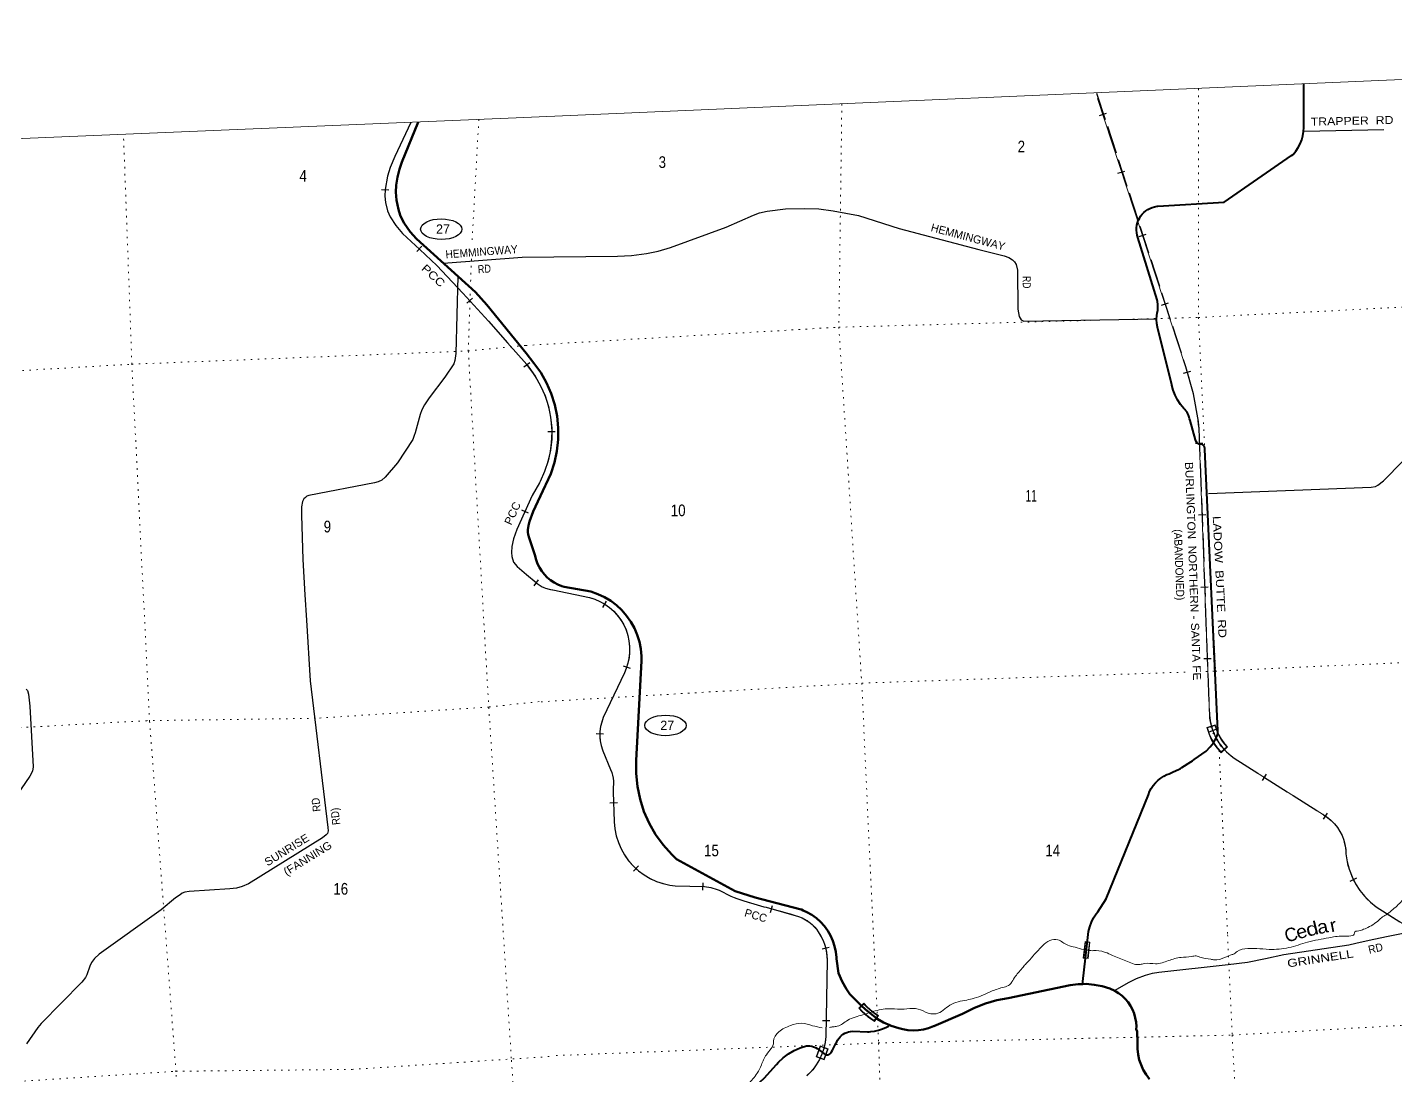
# Model space of a CAD drawing. Header units: feet. Extents: x 751810 to 1010326, y -353855 to -161247.
# Drawn here: x 963642 to 984152, y -176964 to -161247 of the extents above; entities that cross this region are included whole.
import ezdxf
from ezdxf.enums import TextEntityAlignment as Align

# ---------------------------------------------------------------- set-up
doc = ezdxf.new("R2010")
doc.units = ezdxf.units.FT
doc.header["$LTSCALE"] = 70
doc.linetypes.add('DOTTED', pattern=[1.5, 0.3, -1.2])
doc.linetypes.add('LONG_DASHED', pattern=[7.5, 6, -1.5])
for name, color, linetype, lineweight in [('17', 7, 'Continuous', 25), ('23', 7, 'Continuous', 70), ('26', 7, 'Continuous', 40), ('29', 7, 'Continuous', 25), ('34', 7, 'Continuous', 25), ('39', 7, 'Continuous', 13), ('4', 7, 'Continuous', 13), ('59', 7, 'Continuous', 13), ('61', 7, 'Continuous', 13), ('63', 7, 'Continuous', 25), ('7', 7, 'DOTTED', 13)]:
    doc.layers.add(name, color=color, linetype=linetype, lineweight=lineweight)
for name, color, linetype in [('27', 7, 'Continuous'), ('30', 7, 'Continuous'), ('41', 7, 'Continuous')]:
    doc.layers.add(name, color=color, linetype=linetype)

msp = doc.modelspace()

# ---------------------------------------------------------------- linework, layer by layer
at = {"layer": '17'}
for centre, major_axis in [((969845.96, -164272.18), (309.24, -1)), ((973207.18, -171713.26), (-309.24, 1))]:
    msp.add_ellipse(centre, major_axis=major_axis, ratio=0.500121, dxfattribs=at)
at = {"layer": '23'}
for points in [[(969499.03, -162666.38), (969254.05, -163268.66), (969218.87, -163374.27), (969192.04, -163493.68), (969170.9, -163611.08), (969165.03, -163718.28), (969174.09, -163838.3), (969203.74, -163976.41), (969230.07, -164060.72), (969258.86, -164127.92), (969290.68, -164184.25), (969380.39, -164310.33), (969475.13, -164416.26), (970360.62, -165217.42), (970529.3, -165407.8), (971120.08, -166132.5)], [(971221.24, -168503.48), (971404.57, -168121.22), (971416.04, -168099.37), (971488.23, -167939.28), (971543.29, -167772.53), (971580.62, -167600.94), (971599.8, -167426.38), (971600.64, -167250.78), (971583.11, -167076.05), (971547.42, -166904.11), (971493.95, -166736.84), (971423.29, -166576.08), (971336.21, -166423.58), (971233.67, -166281.03), (971120.08, -166132.5)], [(971221.24, -168503.48), (971170.63, -168657.03), (971155.44, -168713.85), (971145.04, -168778.64), (971145.04, -168813.85), (971149.84, -168849.05), (971162.63, -168900.25), (971191.42, -168989.86), (971248.99, -169153.88)], [(976570.22, -176207.03), (976476.48, -176165.58), (976380.31, -176110.38), (976198.77, -175965.9), (976145.7, -175916.24), (975971.67, -175741.59), (975921.85, -175668.98), (975855.64, -175551.92), (975802.02, -175428.59), (975769.68, -175210.2), (975768.84, -175190.08), (975759.81, -175105.72), (975742, -175022.76), (975715.63, -174942.13), (975680.97, -174864.68), (975638.41, -174791.29), (975588.4, -174722.75), (975531.51, -174659.81), (975468.35, -174603.16), (975399.61, -174553.42), (975326.06, -174511.14), (975269.41, -174486.06), (975244, -174474.81), (975219.41, -174469.17), (974550.03, -174293.82), (974251.86, -174195.83), (973374.24, -173718.24), (973301.37, -173648.66), (973172.33, -173504.16), (973059.1, -173346.95), (972962.92, -173178.78), (972884.85, -173001.47), (972825.74, -172816.97), (972786.23, -172627.3), (972766.78, -172434.54), (972767.57, -172240.81), (972847.56, -170743.46), (972847.31, -170675.07), (972837.6, -170566), (972816.54, -170458.54), (972784.36, -170353.86), (972741.42, -170253.13), (972688.19, -170157.43), (972625.24, -170067.83), (972553.28, -169985.29), (972473.08, -169910.73), (972385.52, -169844.96), (972291.57, -169788.7), (972192.25, -169742.57), (972088.66, -169707.08), (971690.74, -169634.11), (971653.31, -169622.79), (971594.19, -169599.31), (971537.85, -169569.77), (971484.91, -169534.51), (971435.94, -169493.91), (971391.49, -169448.41), (971352.03, -169398.51), (971318.01, -169344.76), (971289.79, -169287.76), (971267.68, -169228.11), (971248.99, -169153.88)], [(976570.22, -176207.03), (976589.21, -176215.43), (976706.54, -176253.23), (976763.63, -176266.86), (976840.85, -176279.99), (976919.01, -176284.98), (976997.27, -176281.77), (977074.77, -176270.39), (977150.65, -176250.98), (977224.09, -176223.74), (977229.85, -176221.23), (977660.74, -176036.6), (977679.84, -176028.98), (977710.74, -176012.78), (977840.68, -175944.65), (978003.26, -175880.05), (978171.7, -175832.8), (978342.52, -175803.61), (979275.28, -175605.52), (979394.23, -175591.14), (979460.78, -175590.1)], [(980460.65, -177014.84), (980411.51, -176948.65), (980369.57, -176877.69), (980335.27, -176802.73), (980308.99, -176724.59), (980291.03, -176644.14), (980281.57, -176562.25), (980280.73, -176479.82), (980282.74, -176479.76), (980275.7, -176302.89), (980264.63, -176267), (980265.34, -176224.94), (980260.84, -176159.88), (980249.55, -176095.66), (980231.62, -176032.97), (980207.23, -175972.49), (980176.65, -175914.89), (980140.22, -175860.81), (980098.34, -175810.83), (980051.46, -175765.51), (980000.1, -175725.33), (979944.82, -175690.74), (979865.46, -175658.26), (979750.94, -175623.02), (979633.37, -175599.94), (979514.03, -175589.27), (979460.78, -175590.1)]]:
    msp.add_lwpolyline(points, dxfattribs=at)
at = {"layer": '26'}
for points in [[(981488.37, -171791.82), (981292.46, -167573.94), (981292.59, -167565.76), (981291.85, -167557.61), (981290.27, -167549.58), (981287.86, -167541.77), (981284.65, -167534.25), (981280.67, -167527.1), (981275.96, -167520.41), (981270.58, -167514.25), (981264.58, -167508.69), (981258.04, -167503.78), (981251.04, -167499.6), (981199.52, -167494.67), (981192.64, -167491.39), (981186.15, -167487.4), (981180.1, -167482.77), (981176.79, -167479.62), (981159.84, -167454.58), (981152.75, -167429.62), (981070.36, -167139.69), (981063.3, -167114.84), (981057.84, -167089.69), (981057.62, -167088.69), (981049.29, -167063.42), (981038.36, -167039.17), (981024.95, -167016.18), (981009.22, -166994.73), (980991.33, -166975.04), (980976.45, -166961.42), (980926.25, -166899.8), (980882.76, -166833.27), (980846.46, -166762.56), (980817.75, -166688.45), (980796.95, -166611.73), (980795.59, -166605.33), (980582.16, -165742.27), (980572.89, -165684.94), (980569.65, -165626.96), (980572.49, -165568.96), (980577.7, -165530.9), (980585.51, -165487.68), (980588.76, -165443.89), (980587.42, -165400), (980581.49, -165356.49), (980576.57, -165333.96), (980288.19, -164396.98), (980277.67, -164361.52), (980270.91, -164325.16), (980267.99, -164288.28), (980268.93, -164251.31), (980273.74, -164214.64), (980282.36, -164178.67), (980294.69, -164143.79), (980310.59, -164110.4), (980329.9, -164078.85), (980352.4, -164049.5), (980377.85, -164022.66), (980405.96, -163998.62), (980436.43, -163977.65), (980468.93, -163959.99), (980503.09, -163945.82), (980538.55, -163935.29), (980574.92, -163928.53), (980586.8, -163927.17), (981581.78, -163868.13), (982589.34, -163169.38), (982614.34, -163152.04), (982635.07, -163127.04), (982655, -163103), (982690.32, -163049.98), (982719.89, -162993.57), (982743.41, -162934.36), (982760.61, -162873.03), (982771.31, -162810.23), (982775.38, -162746.66), (982774.42, -162704.72), (982774.73, -162096.92)], [(981422.85, -171971.71), (981448.71, -171930.59), (981470.57, -171880.47), (981484.23, -171840.37), (981487.79, -171791.73)], [(979503.76, -175200.58), (979547.73, -174802.15), (979566.14, -174732.19), (979591.76, -174664.54), (979624.31, -174599.93), (979663.43, -174539.09), (979686.77, -174508.49), (979813.12, -174310.19), (980444.91, -172752.86), (980464.45, -172703.55), (980489.03, -172656.56), (980518.39, -172612.39), (980552.21, -172571.53), (980590.11, -172534.43), (980631.68, -172501.5), (980676.47, -172473.09), (980723.98, -172449.52), (980757.58, -172436.39), (980816.01, -172409.8), (980898.31, -172372.81), (980923.26, -172361.59), (980948.31, -172345.41), (981081.88, -172259.09), (981107.02, -172242.85), (981131.88, -172225.03), (981309.49, -172097.69), (981373.13, -172032.64), (981422.85, -171971.71)], [(979460.78, -175590.1), (979465.23, -175549.77), (979503.76, -175200.58)], [(975612.56, -176652.54), (975612.64, -176652.55), (975621.68, -176652.69), (975630.69, -176651.89), (975639.57, -176650.15), (975648.21, -176647.49), (975656.53, -176643.95), (975664.43, -176639.55), (975671.83, -176634.35), (975674.77, -176631.79), (975694.82, -176606.89), (975708.15, -176581.79), (975765.44, -176473.95), (975773.45, -176455.9), (975787.91, -176429.71), (975805.03, -176405.18), (975824.63, -176382.57), (975846.47, -176362.13), (975870.34, -176344.09), (975895.96, -176328.64), (975923.05, -176315.95), (975951.32, -176306.17), (975980.46, -176299.39), (976010.15, -176295.7), (976236.98, -176304.92), (976261.9, -176305.94), (976286.98, -176303.9), (976338.47, -176297.97), (976400.59, -176284.12), (976460.92, -176263.86), (976518.81, -176237.4), (976548.61, -176219.8), (976570.22, -176207.03)], [(974225.7, -177372.94), (974406.13, -177252.13), (974501.1, -177171.54), (974688.58, -177000.39), (974870.36, -176795.7), (974900.53, -176763.29), (974972.77, -176696.62), (975051.58, -176637.88), (975136.1, -176587.69), (975225.4, -176546.61), (975318.51, -176515.09), (975341.22, -176514.87), (975370.57, -176517.31), (975399.5, -176522.8), (975427.7, -176531.29), (975454.86, -176542.68), (975480.68, -176556.84), (975578.6, -176633.42), (975598.64, -176646.17), (975612.64, -176652.55)]]:
    msp.add_lwpolyline(points, dxfattribs=at)
at = {"layer": '29'}
for p, q in [((982775.22, -162803.29), (983973.75, -162777.16)), ((969881.21, -164783.67), (971058.71, -164694.29)), ((978578.39, -165651.92), (980572.71, -165616.21))]:
    msp.add_line(p, q, dxfattribs=at)
for points in [[(971058.71, -164694.29), (972487.32, -164679.5), (972696.36, -164666.95), (972922.11, -164637.68), (973097.7, -164600.03), (973281.64, -164545.66), (974117.76, -164244.51), (974527.46, -164060.48), (974615.27, -164027.01), (974732.33, -164001.91), (975004.06, -163968.46), (975284.17, -163960.09), (975505.73, -163968.46), (975718.96, -163997.73), (976099.38, -164068.84), (976709.75, -164261.24), (977905.41, -164579.12), (978281.66, -164671.14), (978352.76, -164696.23), (978407.08, -164729.69), (978440.47, -164762.98), (978461.45, -164800.8), (978482.33, -164888.63), (978490.69, -165474.2), (978507.42, -165582.95), (978540.88, -165633.14), (978578.39, -165651.92)], [(970095.04, -164977.13), (970066.19, -166134.1), (970051.91, -166242.78), (970036.67, -166292.58), (969901.31, -166488.99), (969666.59, -166801.2), (969596.42, -166907.69), (969556.16, -166982.9), (969530.14, -167050.86), (969456.83, -167326.72), (969440.73, -167367.01), (969417.66, -167424.6), (969188.16, -167774.91), (969006.57, -167992.15), (968957.53, -168033.16), (968902.42, -168058.96), (968847.47, -168076.13), (967862.39, -168267.14), (967830.08, -168277.59), (967808.61, -168293.71), (967787.13, -168315.2), (967768.34, -168355.49), (967752.23, -168433.38), (967753.37, -168560.05), (967770.36, -169222.94), (967803.23, -169754.07), (967827.3, -170134.29), (967882.18, -171043.71), (968146.28, -173241.44), (968149.52, -173292.48), (968146.83, -173311.28), (968139.14, -173332.5), (968119.99, -173354.26), (968067.03, -173397.99), (966957.64, -174087.56), (966861.06, -174127.33), (966777.78, -174152.02), (966677.66, -174161.09), (966069.38, -174200.24), (966004.68, -174211.12), (965964.41, -174229.92), (965932.2, -174251.41), (965861.93, -174297.52), (965649.03, -174475.7), (964718.84, -175140.5), (964647.62, -175206.71), (964603.41, -175266.75), (964579.17, -175324.49), (964533.62, -175452.09), (964514.83, -175492.38), (964458.35, -175561.42), (963846.41, -176182.7), (963798.2, -176242.08), (963627.46, -176485.09)], [(983785.04, -168140.42), (983848.14, -168128.09), (983885.77, -168111.35), (983969.38, -168044.43), (984262.03, -167751.65)], [(981344.31, -168235.36), (983785.04, -168140.42), (983787.1, -168142.37)], [(963623.73, -171166.6), (963642.52, -171190.78), (963659.85, -171241.62), (963677.67, -171424.43), (963730.54, -172333.93), (963720.37, -172399.51), (963680.75, -172471.12), (963362.58, -172934)], [(979939.84, -175688.7), (980155.47, -175563.76), (980268.34, -175508.35), (980402.13, -175459.2), (980508.74, -175428.88), (980602.81, -175413.19), (981643.81, -175296.07), (981932.27, -175262.61), (982199.84, -175208.23), (982475.77, -175149.68), (983447.81, -175000.15), (983554.39, -174978.19), (983755.06, -174932.18), (984014.27, -174877.8), (984240.06, -174830.74), (984327.82, -174819.24), (984603.81, -174801.55)]]:
    msp.add_lwpolyline(points, dxfattribs=at)
at = {"layer": '34', "lineweight": 13}
for p, q in [((979684.83, -162311.41), (981002.87, -166333.71)), ((971128.32, -166305), (971155.66, -166343.59)), ((981200.01, -167259.62), (981359.48, -171557.58)), ((971316.37, -168074.09), (971210.36, -168265.16)), ((971519.33, -169683.35), (972067.03, -169794.23)), ((972267.08, -172094.35), (972383.2, -172376.06)), ((981728.41, -172202.24), (983070.76, -173052.68)), ((973351.48, -174119.32), (973792.9, -174128.52)), ((974011.28, -174182.94), (974188.47, -174273.67)), ((974274.37, -174308.46), (974380.5, -174343.69)), ((983861.52, -174432.22), (985093.4, -175213.42)), ((975628.38, -175235.89), (975611.94, -176375.79))]:
    msp.add_line(p, q, dxfattribs=at)
at = {"layer": '34'}
for p, q in [((968948.5, -163678.45), (969059.01, -163683.18)), ((969477.98, -164608.5), (969553.19, -164527.39)), ((970231.59, -165383.11), (970313.25, -165308.5)), ((971085.3, -166336.83), (971175.56, -166272.88)), ((971444.41, -167304.03), (971555.02, -167304.56)), ((971047.73, -168481.78), (971148.4, -168527.6)), ((971238.92, -169620.09), (971303.21, -169530.07)), ((972269.75, -169944.07), (972324.56, -169847.99)), ((972574.85, -170818.28), (972680.22, -170851.92)), ((972167.33, -171834.46), (972277.91, -171836.99)), ((972375.29, -172874.16), (972485.85, -172870.59)), ((972725.73, -173898.65), (972800.72, -173817.35)), ((973767.38, -174181.5), (973769.68, -174070.91)), ((974780.56, -174516.95), (974810.61, -174410.5)), ((975555.29, -175064.71), (975662.49, -175037.44)), ((975559.3, -176134.62), (975669.9, -176136.22))]:
    msp.add_line(p, q, dxfattribs=at)
for points in [[(969391.73, -162671.4), (969271.09, -162927.09), (969150.47, -163182.77), (969081.89, -163348.61), (969041.59, -163479.15), (969005.79, -163678), (969001.58, -163776.09), (969008.11, -163871.65), (969039.87, -163996.94), (969081.18, -164088.33), (969164.77, -164218.7), (969266.03, -164337.49), (969525.8, -164578.39), (969780.21, -164816.49), (970169.92, -165230.78), (970553.6, -165650.73), (970841.06, -165976.03), (971128.52, -166301.33)], [(971127.29, -166301.64), (971156.56, -166342.95), (971253.02, -166477.05), (971334.95, -166620.56), (971401.45, -166771.85), (971451.78, -166929.26), (971485.36, -167091.06), (971501.85, -167255.49), (971501.07, -167420.74), (971483.01, -167585.01), (971447.88, -167746.48), (971396.07, -167903.41), (971328.15, -168054.03), (971317.34, -168074.61), (971211.11, -168266.06)], [(971210.78, -168267.28), (971095.07, -168521.5), (970979.38, -168775.67), (970927.96, -168916.35), (970903.88, -169032.14), (970898.84, -169118.24), (970904.45, -169179.61), (970931.02, -169262.49), (970983.23, -169329.27), (971124.71, -169450.15), (971266.29, -169571.11)], [(971266.87, -169572.95), (971313.68, -169606.38), (971360.59, -169632.95), (971410.03, -169654.48), (971461.44, -169670.72), (971514.29, -169681.51), (971519.52, -169682.27), (972067.31, -169793.16), (972147.94, -169818.9), (972225.44, -169852.93), (972298.96, -169894.86), (972367.69, -169944.26), (972430.88, -170000.57), (972487.84, -170063.17), (972537.94, -170131.4), (972580.64, -170204.47), (972615.47, -170281.61), (972642.04, -170361.97), (972660.07, -170444.67), (972669.35, -170528.8), (972669.79, -170613.44), (972661.38, -170697.66), (972644.21, -170780.54), (972618.47, -170861.16), (972592.41, -170922.37), (972274, -171595.59), (972250.6, -171662.37), (972234.31, -171731.23), (972225.31, -171801.41), (972223.7, -171872.16), (972229.48, -171942.68), (972242.61, -172012.21), (972262.94, -172080.01), (972268.1, -172093.95), (972384.21, -172375.63), (972402, -172417.19), (972415.37, -172460.44), (972424.14, -172504.84), (972428.22, -172549.93), (972427.57, -172595.19), (972422.33, -172639.25), (972424.73, -172713.34), (972437.88, -173153.83), (972439.09, -173157.78), (972448.84, -173262.57), (972469.48, -173365.75), (972500.79, -173466.2), (972542.44, -173562.82), (972593.96, -173654.57), (972654.78, -173740.43), (972724.25, -173819.46), (972801.59, -173890.79), (972885.97, -173953.65), (972976.45, -174007.35), (973072.06, -174051.3), (973171.74, -174085), (973274.39, -174108.11), (973351.56, -174118.22), (973793.01, -174127.42), (973887.76, -174144.05), (973980.2, -174170.46), (974011.72, -174181.93), (974188.95, -174272.68), (974234.81, -174293.64), (974274.72, -174307.42), (974380.83, -174342.64), (974679.23, -174430.7), (974715.24, -174439.06), (975199.43, -174575.78), (975255.08, -174597.66), (975308.14, -174625.24), (975358.01, -174658.21), (975404.18, -174696.22), (975446.11, -174738.85), (975483.36, -174785.61), (975497.93, -174807.03), (975538.01, -174870.48), (975571.25, -174937.82), (975597.27, -175008.26), (975615.78, -175081.03), (975626.59, -175155.35), (975629.57, -175230.36), (975629.48, -175235.91), (975613.04, -176375.86), (975602.31, -176466.29), (975582.18, -176555.1), (975552.88, -176641.32), (975514.72, -176723.99), (975468.15, -176802.24), (975413.64, -176875.18), (975351.81, -176942.02), (975328.05, -176964.3)]]:
    msp.add_lwpolyline(points, dxfattribs=at)
at = {"layer": '34', "lineweight": 13}
for points in [[(972591.41, -170921.92), (972272.98, -171595.17), (972272.98, -171595.17)], [(972421.23, -172639.2), (972437.99, -173157.85), (972437.88, -173153.83)]]:
    msp.add_lwpolyline(points, dxfattribs=at)
for centre, radius, start, end in [((977161.7, -167635.49), 4055.76, 5.3176, 18.72168), ((969924.86, -167330.61), 1577.68, 331.88441, 38.72737), ((971590.68, -169172.12), 516.18, 231.46815, 262.05531), ((971862.07, -170575.3), 807.51, 334.58041, 75.29679), ((972899.42, -171852.2), 677.12, 157.69164, 200.95402), ((982209.41, -171499.07), 851.94, 183.93787, 235.62595), ((971996.07, -172566.32), 431.36, 350.27394, 26.17309), ((982727.84, -173636.49), 677.08, 359.8224, 59.57061), ((973443.5, -173117.2), 1006.33, 182.31469, 264.75358), ((984533.1, -173517.66), 1134.66, 186.11813, 233.70927), ((973681.86, -175039.43), 917.66, 68.96279, 83.05021), ((974411.73, -173845.96), 482.46, 242.43629, 253.46006), ((975369.96, -171540.31), 2972.87, 250.55943, 257.27209), ((973104.99, -181067.75), 6820.36, 72.11939, 76.34621), ((975018.48, -175117.63), 570.17, 32.93601, 71.5333), ((974912.22, -175221.29), 716.31, 358.83261, 35.2743), ((974744.96, -176318.67), 868.86, 312.08065, 356.23078)]:
    msp.add_arc(centre, radius, start, end, dxfattribs=at)
at = {"layer": '34', "linetype": 'DOTTED', "lineweight": 100}
msp.add_arc((982181.96, -171508.75), 822.65, 195.05054, 223.64843, dxfattribs=at)
at = {"layer": '39'}
for points in [[(982070.79, -175055.61), (982256.07, -175070.36), (982550.7, -175043.7), (982829.72, -174963.17), (983149.3, -174895.55), (983367.63, -174871.11), (983533.07, -174824.05), (983533.02, -174822.04), (983598.47, -174791.97), (983672.19, -174769.72), (983759.44, -174728.95), (983942.5, -174594.87), (983956.21, -174582.4), (983991.84, -174563.25), (984029.3, -174538.02), (984111.79, -174471.24), (984192.11, -174398.48), (984328.48, -174247.64), (984392.56, -174169.32), (984424.05, -174146.27), (984530.87, -174086.84), (984759.47, -174070.14), (985133.6, -174013.01), (985399.72, -173973.1), (985604.74, -173975.2), (985666, -173939.22), (985827.31, -173958.69), (986066.8, -173971.86), (986267.58, -173895.61), (986502.61, -173822.39), (986697.88, -173834.84), (986846.5, -173902.97), (987224.35, -173976.52), (987678.67, -174053.89), (988057.38, -174087.17), (988344.89, -174092.92), (988363.19, -174100.44), (988398.76, -174079.28), (988610.43, -174032.9), (988982.11, -173889.32), (989310.82, -173718.81), (989716, -173481.7), (990057.67, -173343.01), (990345.24, -173350.77), (990508.04, -173352.08), (990826.98, -173403.19), (990914.74, -173411.76)], [(976312.26, -176003.14), (976348.53, -175992.23), (976590.78, -175961.06), (976783.87, -175967.53), (976954.35, -175956.55), (977106.59, -176010.49), (977264.06, -176036.11), (977471.38, -175907.35), (977722.35, -175829.65), (977834.16, -175804.27), (977975.34, -175751.88), (978106.3, -175693.76), (978281.5, -175636.36), (978364.91, -175601.75), (978399.79, -175556.47), (978453.72, -175474.42), (978568.35, -175336.28), (978613.04, -175282.66), (978644.3, -175251.58), (978737.7, -175144.23), (978860.7, -175017.93), (978966.89, -174936.37), (979087.18, -174926.85), (979236.21, -175009.05), (979347.55, -175038.01), (979477.19, -175074.49), (979557.48, -175087.18)], [(979557.48, -175087.18), (979584.11, -175089.5), (979662.47, -175089.24), (979826.24, -175124.74), (979932.07, -175171.97), (980131.29, -175252.71), (980230.82, -175290.07), (980323.46, -175297.44), (980385.3, -175281.57), (980552.23, -175286.78), (980747.78, -175238.86), (980935.31, -175191.16), (981091.69, -175178.58), (981163.74, -175168.44), (981218.46, -175184.96), (981380.17, -175218.5), (981434.66, -175226.98), (981586.45, -175194.41), (981703.71, -175148.75), (981713.69, -175146.45), (981778.69, -175100.3), (981934.2, -175057.56), (982070.79, -175055.61)], [(974354.23, -177245.23), (974355.88, -177217.08), (974369.08, -177186.51), (974446.7, -177089.69), (974580.72, -176926.84), (974645.49, -176802.22), (974719.51, -176649.17), (974826.62, -176458.93), (974826.33, -176448.88), (974904.71, -176307.76), (975080.82, -176212.11), (975250.68, -176179.01), (975410.44, -176214.62), (975557.48, -176246.47)], [(975667.7, -176239.36), (975720.37, -176231.79), (975782.44, -176223.95), (975938.59, -176132.9), (976165.36, -176051.88), (976314.38, -176002.48)]]:
    msp.add_spline(points, degree=3, dxfattribs=at)
at = {"layer": '4'}
msp.add_lwpolyline([(751809.62, -170897.82), (783122.91, -169842.15), (814434.73, -168743.41), (845745, -167601.59), (877053.68, -166416.71), (908360.69, -165188.77), (939665.99, -163917.76), (970969.51, -162603.69), (1002271.19, -161246.56), (1010326.19, -344125.92), (978772.94, -345493.95), (947217.84, -346818.58), (915660.96, -348099.8), (884102.33, -349337.62), (852542.04, -350532.02), (820980.12, -351683.01), (789416.81, -352794.88), (757851.71, -353854.74)], close=True, dxfattribs=at)
msp.add_lwpolyline([(751809.62, -170897.82), (783122.91, -169842.15), (814434.73, -168743.41), (845745, -167601.59), (877053.68, -166416.71), (908360.69, -165188.77), (939665.99, -163917.76), (970969.51, -162603.69), (1002271.19, -161246.56), (1010326.19, -344125.92), (978772.94, -345493.95), (947217.84, -346818.58), (915660.96, -348099.8), (884102.33, -349337.62), (852542.04, -350532.02), (820980.12, -351683.01), (789416.81, -352794.88), (757851.71, -353854.74)], close=True, dxfattribs=at)
at = {"layer": '59'}
for p, q in [((976103.14, -175952.4), (976178.26, -175879.03)), ((976114.41, -175952.57), (976178.09, -175890.38)), ((976397.98, -176063.66), (976337.77, -176149.68))]:
    msp.add_line(p, q, dxfattribs=at)
for points in [[(976337.77, -176149.68), (976244.78, -176084.58), (976157.28, -176008.54), (976103.14, -175952.4)], [(976335.8, -176138.54), (976249.71, -176078.27), (976162.79, -176002.73), (976114.41, -175952.57)], [(976178.09, -175890.38), (976224.14, -175938.14), (976304.57, -176008.03), (976386.83, -176065.62), (976335.8, -176138.54)], [(976397.98, -176063.66), (976309.5, -176001.72), (976229.65, -175932.33), (976178.26, -175879.03)]]:
    msp.add_lwpolyline(points, dxfattribs=at)
at = {"layer": '61'}
for p, q in [((981321.97, -171743.74), (981447.21, -171702.92)), ((981332.06, -171748.86), (981442.08, -171713)), ((981534.69, -172122.34), (981633.82, -172035.1)), ((979570.18, -174960.49), (979542.39, -175208.94)), ((979542.39, -175208.94), (979467.85, -175200.6)), ((975465.21, -176680.38), (975525.14, -176515.5)), ((975647.81, -176560.09), (975525.14, -176515.5)), ((975587.39, -176724.79), (975647.32, -176559.91)), ((975587.89, -176724.97), (975465.21, -176680.38))]:
    msp.add_line(p, q, dxfattribs=at)
for points in [[(981321.97, -171743.74), (981356.31, -171849.1), (981388.72, -171921.73), (981428.55, -171990.57), (981475.58, -172055.18), (981534.69, -172122.34)], [(981535.41, -172111.04), (981481.83, -172050.17), (981435.26, -171986.2), (981395.85, -171918.09), (981363.79, -171846.22), (981332.06, -171748.86)], [(981442.08, -171713), (981465.39, -171784.54), (981498.15, -171857.93), (981538.4, -171927.5), (981585.89, -171992.75), (981622.52, -172034.38), (981535.41, -172111.04)], [(981447.21, -171702.92), (981472.87, -171781.66), (981505.28, -171854.29), (981545.11, -171923.13), (981592.14, -171987.74), (981633.82, -172035.1)], [(979467.85, -175200.6), (979495.64, -174952.15), (979570.18, -174960.49)]]:
    msp.add_lwpolyline(points, dxfattribs=at)
for points in [[(979476.69, -175193.53), (979502.7, -174960.99), (979561.33, -174967.55), (979535.32, -175200.09)], [(975475.45, -176675.59), (975529.92, -176525.74), (975637.07, -176564.69), (975582.6, -176714.54)]]:
    msp.add_lwpolyline(points, close=True, dxfattribs=at)
at = {"layer": '63'}
for p, q in [((979714.47, -162569.67), (979819.58, -162535.23)), ((979988.17, -163434.63), (980093.28, -163400.19)), ((980306.31, -164379.82), (980411.43, -164345.38)), ((980641.94, -165412.44), (980747.05, -165378)), ((980974.23, -166429.41), (981080.7, -166399.43)), ((981152.16, -167483.26), (981262.69, -167479.16)), ((981194.52, -168554.63), (981305.06, -168550.53)), ((981232.17, -169639.77), (981342.71, -169635.67)), ((981274.54, -170711.15), (981385.07, -170707.05)), ((981356.11, -171806.5), (981460.73, -171770.6)), ((982156.59, -172536.85), (982215.79, -172443.41)), ((983071.14, -173120.16), (983132.08, -173027.85)), ((983471.61, -174048.12), (983570.06, -173997.7))]:
    msp.add_line(p, q, dxfattribs=at)
at = {"layer": '63', "linetype": 'LONG_DASHED'}
msp.add_lwpolyline([(979667.83, -162230.88), (981003.92, -166333.39), (981118.97, -166742.11), (981190.68, -167160.63), (981201.11, -167259.54), (981360.58, -171557.49), (981371.33, -171645.91), (981391.28, -171732.71), (981420.18, -171816.95), (981457.73, -171897.7), (981503.51, -171974.1), (981557.03, -172045.27), (981617.71, -172110.48), (981684.87, -172168.98), (981729.03, -172201.33), (983071.36, -173051.76), (983130.56, -173090.83), (983185.39, -173135.93), (983235.2, -173186.49), (983279.47, -173241.99), (983317.68, -173301.82), (983349.43, -173365.3), (983374.37, -173431.77), (983392.23, -173500.47), (983402.82, -173570.66), (983406.01, -173638.48), (983424.81, -173755.63), (983455.76, -173870.17), (983498.51, -173980.85), (983552.58, -174086.46), (983617.42, -174185.84), (983692.28, -174277.89), (983776.35, -174361.62), (983862.16, -174431.33), (985094.05, -175212.53)], dxfattribs=at)
at = {"layer": '7'}
for p, q in [((970409.05, -162627.59), (970305.89, -164493.45)), ((981506.54, -172086.11), (981633.08, -174852.1))]:
    msp.add_line(p, q, dxfattribs=at)
for points in [[(981195.81, -162165.06), (981196.89, -165595.66), (981452.2, -170898.33), (981494.35, -171819.65)], [(975850.82, -162394.92), (975805.8, -165741.96), (976148.48, -171078.32), (976400.4, -176473.65), (976598.46, -181882.61), (976765.67, -185524.1)], [(966004.44, -181803.26), (965869.73, -176907.94), (965474.58, -171654.06), (965208.83, -166298.41), (965082.75, -162852.49)], [(970298.16, -164719.23), (970250.9, -166098.81), (970558.36, -171440.78), (970898.48, -176733.07), (971082.6, -179547.36)], [(971115.07, -166015.21), (975805.8, -165741.96), (981196.89, -165595.66), (986871.36, -165310.35), (991953.87, -165265.55), (992755.25, -165243.37)], [(961054.44, -166538.91), (965206.77, -166296.47), (970250.9, -166098.81), (971115.07, -166015.21)], [(981304.72, -170903.33), (981452.2, -170898.33), (987131.43, -170639.04), (992157.27, -170579.79), (992982.4, -170553.84)], [(971343.03, -171357.93), (976148.48, -171078.32), (981061.72, -170911.58)], [(971313.97, -171355.57), (970558.24, -171436.75), (967962.01, -171605.99), (965434.1, -171641.47), (960139.95, -171931.36), (954633.25, -172084.02), (949943.14, -172305.38)], [(981633.08, -174852.1), (981701.88, -176356.1), (981977.16, -181654.17), (982184.78, -186976.21), (982088.27, -184571.05)], [(971569.36, -176662.34), (976400.4, -176473.65), (981701.88, -176356.1), (987274.88, -176035.5), (992436.73, -175883.77), (993230.25, -175876.85)], [(958944.89, -177301), (960560.78, -177240.77), (965869.44, -176897.86), (968509.89, -176870.21), (971538.48, -176672.44)]]:
    msp.add_lwpolyline(points, dxfattribs=at)

# ---------------------------------------------------------------- texts
at = {"layer": '17'}
for p in [(969872.01, -164340.49), (973233.23, -171781.57)]:
    msp.add_text('27', height=140, dxfattribs=at).set_placement(p, align=Align.CENTER)
at = {"layer": '27', "width": 1.2}
msp.add_text('LADOW  BUTTE  RD', height=120, rotation=272.757, dxfattribs=at).set_placement((981410.45, -168575.74))
at = {"layer": '30'}
for s, rotation, width, p in [('TRAPPER  RD', 1.249, 1.15, (982879.94, -162720.98)), ('RD', 270.818, 0.8, (978561.11, -164975.86)), ('GRINNELL   ', 8.745, 1.25, (982536.65, -175342.26)), ('RD', 12.914, 0.95, (983756.8, -175136.97))]:
    msp.add_text(s, height=120, rotation=rotation, dxfattribs=dict(at, width=width)).set_placement(p)
msp.add_text('HEMMINGWAY', height=120, rotation=345.112, dxfattribs=at).set_placement((977726.97, -164446.86), align=Align.CENTER)
for s, rotation, width, p in [('HEMMINGWAY', 4.341, 0.95, (970454.85, -164670.35)), ('RD', 4.341, 0.85, (970496.86, -164927.41)), ('RD', 96.852, 0.9, (968030.07, -172894.67)), ('RD)', 96.852, 0.9, (968318.2, -173069.78)), ('SUNRISE', 31.864, 1.05, (967561.95, -173629.51)), ('(FANNING', 31.864, 1.05, (967874.31, -173756.13))]:
    msp.add_text(s, height=120, rotation=rotation, dxfattribs=dict(at, width=width)).set_placement(p, align=Align.CENTER)
at = {"layer": '34'}
for rotation, width, p in [(316.897, 1.2, (969537.57, -164873.84)), (65.526, 1.05, (970895.11, -168719.42))]:
    msp.add_text('PCC', height=120, rotation=rotation, dxfattribs=dict(at, width=width)).set_placement(p)
msp.add_text('PCC', height=120, rotation=343.558, dxfattribs=at).set_placement((974381.11, -174572.1))
at = {"layer": '41'}
msp.add_text('C', height=200, rotation=15.9, dxfattribs=at).set_placement((982610.91, -174943.37), align=Align.CENTER)
for s, rotation, width, p in [('e', 16.299, 1.1, (982767.89, -174898.19)), ('d', 14.176, 1.25, (982923.22, -174859.08)), ('a', 12.085, 1.1, (983076.07, -174827.62)), ('r', 11.455, 1.1, (983233.89, -174803.85))]:
    msp.add_text(s, height=200, rotation=rotation, dxfattribs=dict(at, width=width)).set_placement(p, align=Align.CENTER)
at = {"layer": '63'}
for s, width, p in [('BURLINGTON  NORTHERN - SANTA FE', 1.1, (980994.91, -167765)), ('(ABANDONED)', 0.95, (980827.15, -168772.51))]:
    msp.add_text(s, height=120, rotation=272.125, dxfattribs=dict(at, width=width)).set_placement(p)
at = {"layer": '7'}
for s, width, p in [('2', 0.85, (978486.14, -163120.86)), ('3', 0.85, (973104.36, -163354.76)), ('4', 0.85, (967720.55, -163560.73)), ('11', 0.65, (978604.42, -168356.06)), ('10', 0.85, (973286.82, -168575.56)), ('9', 0.85, (968083.67, -168818.61)), ('15', 0.85, (973785.94, -173674.71)), ('14', 0.85, (978901.74, -173673.6)), ('16', 0.85, (968229.15, -174249.82))]:
    msp.add_text(s, height=175, dxfattribs=dict(at, width=width)).set_placement(p)

doc.saveas('drawing.dxf')
